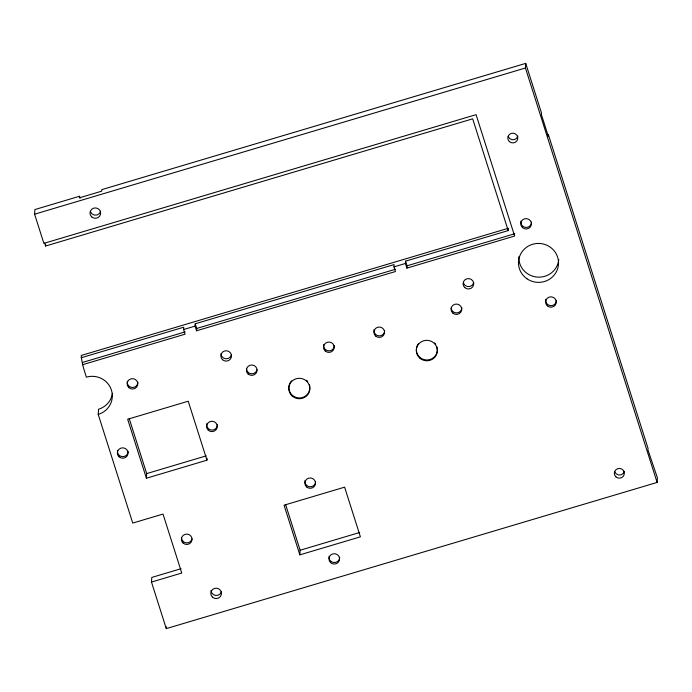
<?xml version="1.0" encoding="UTF-8"?>
<svg xmlns="http://www.w3.org/2000/svg" width="692" height="692" viewBox="0 0 692 692"><rect width="100%" height="100%" fill="white"/><g stroke="black" fill="none" stroke-linecap="round" stroke-linejoin="round"><path stroke-width="1.04" d="M508.291 229.035L508.196 230.583L405.564 261.143L405.425 263.462L406.905 268.124L514.632 236.033L476.07 114.656L43.873 243.368L34.6 214.191L34.885 209.564L79.502 196.268L80.125 198.206M508.196 230.583L472.688 118.825L45.594 246.023L45.689 244.475M79.502 196.268L79.407 197.817L101.724 191.165L101.819 189.625L525.721 63.379L541.507 113.047L541.412 114.587L548.315 136.324L548.41 134.776L648.032 448.321L647.937 449.861L657.4 477.809L657.115 482.436L166.279 628.621L151.479 582.058L151.764 577.431L181.036 568.712M151.479 582.058L181.762 573.037L163.018 514.061L132.743 523.074L98.221 414.422A20.025 19.471 3.5 0 0 111.421 390.098A20.025 19.471 3.5 0 0 86.379 377.166C84.113 370.004 81.682 362.859 81.241 355.463L508.335 228.265M98.221 414.422L98.532 409.232A20.025 19.471 3.5 0 0 112.45 393.315M207.072 458.338L206.96 460.189L146.401 478.233L146.687 473.596L129.24 418.686M82.434 364.753L185.067 334.184L183.588 329.53L183.726 327.212L81.102 357.781M166.279 628.621L166.391 626.77M195.066 326.114L195.205 323.795L394.094 264.569L393.947 266.878L395.426 271.541L196.545 330.767L195.066 326.114L183.588 329.53M196.545 330.767L196.684 328.458L195.205 323.795M299.844 554.863L284.057 505.195L344.616 487.159L360.394 536.828L299.844 554.863L300.12 550.235L285.632 504.615M406.905 268.124L407.043 265.806L405.564 261.143M657.115 482.436L525.444 68.006L525.721 63.379M34.6 214.191L525.444 68.006M393.947 266.878L405.425 263.462M82.582 362.435L185.205 331.875M196.684 328.458L395.573 269.223M407.043 265.806L514.77 233.723M146.687 473.596L206.216 455.864M300.12 550.235L359.658 532.503M206.96 460.189L188.224 401.213L127.665 419.248L146.401 478.233M44.643 243.039L45.594 246.023M558.773 259.552A20.025 19.471 3.5 0 1 537.424 277.111A20.025 19.471 3.5 0 1 518.844 256.663M436.894 346.778A10.51 10.224 3.5 0 1 424.974 359.823A10.51 10.224 3.5 0 1 418.556 343.474M434.645 342.929A10.51 10.224 3.5 0 1 435.752 344.348M309.869 387.382A10.51 10.224 3.5 0 1 299.766 397.961A10.51 10.224 3.5 0 1 288.867 388.1M288.867 387.209A10.51 10.224 3.5 0 1 291.652 380.764M306.504 380.263A10.51 10.224 3.5 0 1 307.741 381.586M309.402 384.752A10.51 10.224 3.5 0 1 309.791 386.499M517.875 136.047A5.008 4.87 3.5 0 1 508.213 136.376M624.392 471.313A5.008 4.87 3.5 0 1 614.73 471.641M473.743 282.639A5.337 5.19 3.5 0 1 463.441 282.993M231.517 354.78A5.337 5.19 3.5 0 1 220.973 353.794M531.525 222.063A5.337 5.19 3.5 0 1 525.695 227.417A5.337 5.19 3.5 0 1 520.981 221.077M556.377 300.293A5.337 5.19 3.5 0 1 550.547 305.648A5.337 5.19 3.5 0 1 545.841 299.307M137.89 382.114A5.337 5.19 3.5 0 1 132.06 387.459A5.337 5.19 3.5 0 1 127.345 381.128M221.527 591.47A5.337 5.19 3.5 0 1 210.991 590.475M100.703 211.181A5.337 5.19 3.5 0 1 90.401 211.536M192.03 538.904A5.337 5.19 3.5 0 1 181.494 537.918M128.115 451.279A5.337 5.19 3.5 0 1 122.294 456.633A5.337 5.19 3.5 0 1 117.579 450.293M257.052 369.813A5.337 5.19 3.5 0 1 246.508 368.827M334.297 345.498A5.337 5.19 3.5 0 1 328.475 350.844A5.337 5.19 3.5 0 1 323.761 344.512M384.674 330.491A5.337 5.19 3.5 0 1 378.844 335.845A5.337 5.19 3.5 0 1 374.13 329.504M461.823 307.516A5.337 5.19 3.5 0 1 456.694 312.888A5.337 5.19 3.5 0 1 451.158 307.879M217.366 424.706A5.337 5.19 3.5 0 1 211.536 430.052A5.337 5.19 3.5 0 1 206.821 423.72M315.621 481.416A5.337 5.19 3.5 0 1 309.8 486.761A5.337 5.19 3.5 0 1 305.085 480.43M339.694 557.155A5.337 5.19 3.5 0 1 333.864 562.51A5.337 5.19 3.5 0 1 329.15 556.169M526.949 278.764A20.025 19.471 3.5 0 0 558.453 264.768A20.025 19.471 3.5 0 0 530.159 245.176A20.025 19.471 3.5 0 0 526.949 278.764M509.398 141.6A5.008 4.87 3.5 0 0 517.685 139.127A5.008 4.87 3.5 0 0 511.319 133.383A5.008 4.87 3.5 0 0 509.398 141.6M615.923 476.866A5.008 4.87 3.5 0 0 624.21 474.401A5.008 4.87 3.5 0 0 617.844 468.648A5.008 4.87 3.5 0 0 615.923 476.866M419.672 358.023A10.51 10.224 3.5 0 0 437.059 352.842A10.51 10.224 3.5 0 0 423.703 340.767A10.51 10.224 3.5 0 0 419.672 358.023M292.18 395.988A10.51 10.224 3.5 0 0 309.566 390.807A10.51 10.224 3.5 0 0 296.211 378.732A10.51 10.224 3.5 0 0 292.18 395.988M464.773 287.587A5.337 5.19 3.5 0 0 473.605 284.957A5.337 5.19 3.5 0 0 466.823 278.815A5.337 5.19 3.5 0 0 464.773 287.587M222.539 359.728A5.337 5.19 3.5 0 0 231.37 357.098A5.337 5.19 3.5 0 0 224.589 350.965A5.337 5.19 3.5 0 0 222.539 359.728M522.469 227.59A5.337 5.19 3.5 0 0 531.3 224.952A5.337 5.19 3.5 0 0 524.51 218.819A5.337 5.19 3.5 0 0 522.469 227.59M547.32 305.821A5.337 5.19 3.5 0 0 556.152 303.183A5.337 5.19 3.5 0 0 549.37 297.05A5.337 5.19 3.5 0 0 547.32 305.821M128.833 387.632A5.337 5.19 3.5 0 0 137.665 385.003A5.337 5.19 3.5 0 0 130.883 378.87A5.337 5.19 3.5 0 0 128.833 387.632M91.681 216.899A5.337 5.19 3.5 0 0 100.513 214.269A5.337 5.19 3.5 0 0 93.731 208.136A5.337 5.19 3.5 0 0 91.681 216.899M212.505 597.187A5.337 5.19 3.5 0 0 221.336 594.549A5.337 5.19 3.5 0 0 214.555 588.416A5.337 5.19 3.5 0 0 212.505 597.187M183.103 543.073A5.337 5.19 3.5 0 0 191.935 540.443A5.337 5.19 3.5 0 0 185.153 534.311A5.337 5.19 3.5 0 0 183.103 543.073M119.059 456.807A5.337 5.19 3.5 0 0 127.899 454.177A5.337 5.19 3.5 0 0 121.109 448.044A5.337 5.19 3.5 0 0 119.059 456.807M248.125 373.983A5.337 5.19 3.5 0 0 256.957 371.353A5.337 5.19 3.5 0 0 250.175 365.22A5.337 5.19 3.5 0 0 248.125 373.983M325.24 351.017A5.337 5.19 3.5 0 0 334.08 348.387A5.337 5.19 3.5 0 0 327.29 342.255A5.337 5.19 3.5 0 0 325.24 351.017M375.618 336.018A5.337 5.19 3.5 0 0 384.449 333.388A5.337 5.19 3.5 0 0 377.668 327.255A5.337 5.19 3.5 0 0 375.618 336.018M452.767 313.043A5.337 5.19 3.5 0 0 461.599 310.405A5.337 5.19 3.5 0 0 454.817 304.272A5.337 5.19 3.5 0 0 452.767 313.043M208.309 430.225A5.337 5.19 3.5 0 0 217.141 427.595A5.337 5.19 3.5 0 0 210.351 421.463A5.337 5.19 3.5 0 0 208.309 430.225M306.565 486.934A5.337 5.19 3.5 0 0 315.396 484.305A5.337 5.19 3.5 0 0 308.615 478.172A5.337 5.19 3.5 0 0 306.565 486.934M330.638 562.683A5.337 5.19 3.5 0 0 339.469 560.053A5.337 5.19 3.5 0 0 332.679 553.92A5.337 5.19 3.5 0 0 330.638 562.683"/></g></svg>
